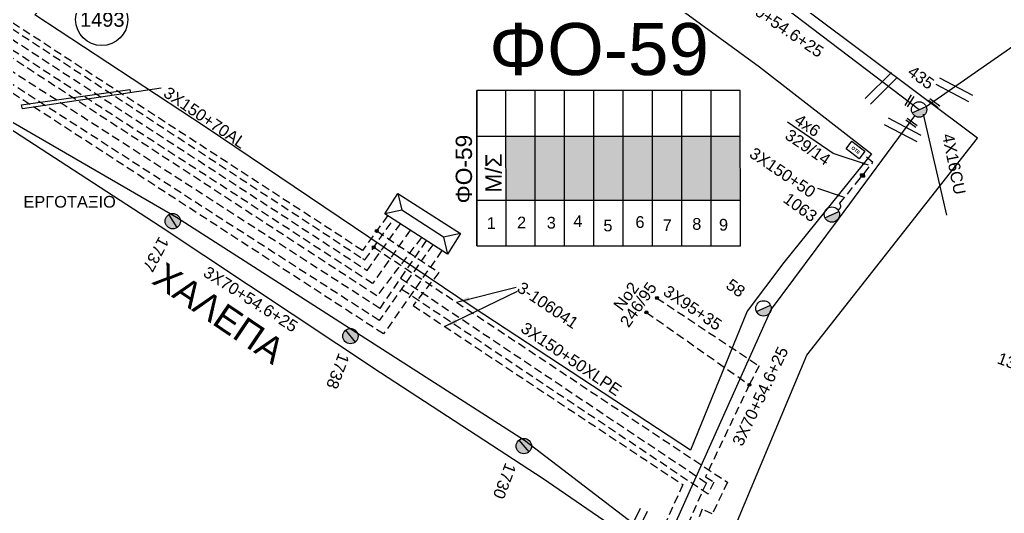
# Model space of a CAD drawing. Header units: millimetres. Extents: x 918 to 3138, y 719 to 1759.
# Drawn here: x 2595.9 to 2747.2, y 1575.7 to 1651.5 of the extents above; entities that cross this region are included whole.
import ezdxf
from ezdxf.enums import TextEntityAlignment as Align

# ---------------------------------------------------------------- set-up
doc = ezdxf.new("R2010")
doc.units = ezdxf.units.MM
doc.header["$LTSCALE"] = 0.5
doc.linetypes.add('DASHED', pattern=[19.05, 12.7, -6.35])
for name, color, linetype in [('Pillar OTE', 7, 'Continuous'), ('Άγνωστα', 7, 'Continuous'), ('Ασφαλειοκιβώτια Χ.Τ 9 αναχωρήσεων', 7, 'Continuous'), ('Επιγραφές - Σχήματα', 7, 'Continuous'), ('Καλώδια ΧΤ   3x150+50AL', 7, 'DASHED'), ('Καλώδια ΧΤ   3x150+70AL', 7, 'DASHED'), ('Καλώδια ΧΤ   3x95+35 CU', 7, 'DASHED'), ('Μηχανική τομή', 7, 'Continuous'), ('Στύλος Ξύλινος', 7, 'Continuous'), ('Στύλος Ξύλινος @ 1', 7, 'Continuous'), ('Στύλος ΦΜ', 7, 'Continuous'), ('Στύλος ΦΜ @ 1', 7, 'Continuous'), ('Συνδέσεις', 7, 'Continuous'), ('Συνεστραμμένα ΧΤ   3x70+54.6+25 AL', 7, 'SYN_LINE'), ('Τομή', 7, 'Continuous'), ('Υποσταθμός πόλεως', 7, 'Continuous'), ('Υπόβαθρο ΔΕΗ', 7, 'Continuous'), ('Υπόγεια καλώδια Παροχών ΧΤ   4x16CU', 7, 'DASHED'), ('Υπόγεια καλώδια Παροχών ΧΤ   4x6', 7, 'DASHED')]:
    doc.layers.add(name, color=color, linetype=linetype)
doc.styles.add('arial', font='ARIAL.TTF')
doc.styles.get("Standard").update_dxf_attribs({"font": 'ARIAL.TTF'})
doc.linetypes.add('SYN_LINE', pattern='A,0.5,-0.0001,["/\\/\\/\\/",Standard,S=0.1,R=0,X=0,Y=-0.05],-0.25', length=0.7501)
doc.dimstyles.new('ISO-25', dxfattribs={"dimtxt": 2.5, "dimasz": 2.5, "dimexe": 1.25, "dimexo": 0.625, "dimtad": 1, "dimtxsty": 'Standard', "dimcen": 2.5, "dimadec": 0, "dimazin": 0, "dimtfac": 1, "dimtmove": 0, "dimatfit": 3, "dimfxl": 1, "dimarcsym": 0})

# ---------------------------------------------------------------- blocks, each defined once
blk = doc.blocks.new('ΑΣΦΑΛΕΙΟΚΙΒΩΤΙΟ ΥΠΟΣΤΑΘΜΟΥ 9 ΑΝΑΧΩΡΗΣΕΩΝ')
at = {"layer": 'Ασφαλειοκιβώτια Χ.Τ 9 αναχωρήσεων', "ltscale": 40}
for p, q in [((-23.8, 40.36), (24.02, 40.36)), ((-9.72, 40.36), (-9.72, -40.64)), ((9.94, 40.36), (9.94, -40.64)), ((-23.8, 31.36), (24.02, 31.36)), ((-23.8, 22.36), (24.02, 22.36)), ((-23.8, 13.36), (24.02, 13.36)), ((-23.8, 4.36), (24.02, 4.36)), ((-23.8, -4.64), (24.02, -4.64)), ((-23.8, -13.64), (24.02, -13.64)), ((-23.8, -22.64), (24.02, -22.64)), ((-23.8, -31.64), (24.02, -31.64))]:
    blk.add_line(p, q, dxfattribs=at)
at = {"layer": 'Ασφαλειοκιβώτια Χ.Τ 9 αναχωρήσεων'}
blk.add_lwpolyline([(-23.8, -40.64), (24.02, -40.64), (24.02, 40.36), (-23.8, 40.36)], close=True, dxfattribs=at)
for s, p in [('1', (-18.54, 37.25)), ('2', (-18.39, 27.98)), ('3', (-18.45, 18.85)), ('4', (-17.96, 10.67)), ('5', (-19.3, 1.44)), ('6', (-18.25, -8.4)), ('7', (-19.23, -16.79)), ('8', (-18.84, -25.86)), ('9', (-19.09, -34.08))]:
    blk.add_text(s, height=3.6, rotation=270, dxfattribs=at).set_placement(p)
at = {"layer": 'Ασφαλειοκιβώτια Χ.Τ 9 αναχωρήσεων', "ltscale": 40}
for tag, height, p in [('ΟΝΟΜΑ', 5, (-0.16, 44.31)), ('ΚΕΙΜΕΝΟ 1', 2, (17.06, 35.59)), ('ΚΕΙΜΕΝΟ 2', 2, (17.06, 26.88)), ('ΚΕΙΜΕΝΟ 3', 2, (17.06, 17.69)), ('ΚΕΙΜΕΝΟ 4', 2, (17.06, 8.71)), ('ΚΕΙΜΕΝΟ 5', 2, (17.06, -0.13)), ('ΚΕΙΜΕΝΟ 6', 2, (17.06, -9.05)), ('ΚΕΙΜΕΝΟ 7', 2, (17.06, -18.13)), ('ΚΕΙΜΕΝΟ 8', 2, (17.06, -26.85)), ('ΚΕΙΜΕΝΟ 9', 2, (17.06, -35.99)), ('ΣΧ', 2, (-0.1, -42.64))]:
    blk.add_attdef(tag, text='', height=height, dxfattribs=at).set_placement(p, align=Align.MIDDLE_CENTER)
blk = doc.blocks.new('ΜΗΧΑΝΙΚΗ ΤΟΜΗ')
at = {"layer": 'Μηχανική τομή', "ltscale": 40}
for p, q in [((-1.89, 0.78), (1.89, 0.78)), ((1.89, 0), (-1.89, 0))]:
    blk.add_line(p, q, dxfattribs=at)
blk = doc.blocks.new('ΥΠΑΡΧΩΝ ΤΣΙΜΕΝΤΕΝΙΟΣ ΣΤΥΛΟΣ')
at = {"layer": 'Στύλος ΦΜ'}
blk.add_hatch(color=7, dxfattribs=at).paths.add_polyline_path([(-1.29, -2.28, 0.574793), (2.62, 0, 0.268822), (1.3, 2.27)])
at = {"layer": 'Στύλος ΦΜ', "color": 7}
blk.add_line((-1.29, -2.28), (1.3, 2.27), dxfattribs=at)
blk.add_circle((0, 0), 2.62, dxfattribs=at)
at = {"layer": 'Στύλος ΦΜ', "flags": 4}
for tag, p in [('ΑΡΙΘΜΟΣ', (-4.68, 8.05)), ('ΤΥΠΟΣ', (-4.91, 3.03))]:
    blk.add_attdef(tag, p, '', height=4, dxfattribs=at)
blk = doc.blocks.new('ΥΠΑΡΧΩΝ ΞΥΛΙΝΟΣ ΣΤΥΛΟΣ')
at = {"layer": 'Στύλος Ξύλινος'}
h = blk.add_hatch(color=7, dxfattribs=at)
h.paths.add_polyline_path([(-2.62, 0, 0.270008), (-1.29, -2.28), (1.3, 2.27, 0.576266)])
h.paths.add_polyline_path([(-1.29, -2.28, 0.574793), (2.62, 0, 0.268822), (1.3, 2.27)])
at = {"layer": 'Στύλος Ξύλινος', "color": 7}
blk.add_line((-1.29, -2.28), (1.3, 2.27), dxfattribs=at)
blk.add_circle((0, 0), 2.62, dxfattribs=at)
at = {"layer": 'Στύλος Ξύλινος', "flags": 4}
for tag, p in [('ΑΡΙΘΜΟΣ', (-4.91, 8.6)), ('ΤΥΠΟΣ', (-4.85, 3.39))]:
    blk.add_attdef(tag, p, '', height=4, dxfattribs=at)
blk = doc.blocks.new('ΤΟΜΗ')
at = {"layer": 'Τομή', "ltscale": 40}
for p, q in [((-5.68, 0), (5.68, 0)), ((5.68, -2.33), (-5.68, -2.33))]:
    blk.add_line(p, q, dxfattribs=at)
blk = doc.blocks.new('ΥΠΟΣΤΑΘΜΟΣ ΠΟΛΕΩΣ')
at = {"layer": 'Υποσταθμός πόλεως', "linetype": 'Continuous', "ltscale": 40}
blk.add_lwpolyline([(-8.57, 2.82), (8.57, 2.82), (8.57, -2.82), (-8.57, -2.82)], close=True, dxfattribs=at)
for points in [[(-5.75, 0), (-8.57, 2.82)], [(5.75, 0), (8.57, 2.82)], [(-8.57, -2.82), (-5.75, 0)], [(-5.75, 0), (5.75, 0)], [(8.57, -2.82), (5.75, 0)]]:
    blk.add_lwpolyline(points, dxfattribs=at)
at = {"layer": 'Υποσταθμός πόλεως', "linetype": 'SYN_LINE', "ltscale": 40, "flags": 1}
for tag, p in [('ΜΕΤΑΣΧΗΜΑΤΙΣΜΟΣ', (10.6, 2.39)), ('ΙΣΧΥΣ', (10.58, -0.41)), ('ΑΡΙΘΜΟΣ', (10.7, -3.13))]:
    blk.add_attdef(tag, p, '', height=1.8, dxfattribs=at)
blk = doc.blocks.new('_ΣΥΝΔΕΣΗ')
at = {"layer": 'Συνδέσεις', "linetype": 'SYN_LINE', "ltscale": 40}
blk.add_hatch(color=256, dxfattribs=at).paths.add_polyline_path([(0.5, -0.01, 1), (-0.5, -0.01, 1)])
at = {"layer": 'Συνδέσεις'}
blk.add_circle((0, -0.01), 0.5, dxfattribs=at)
blk = doc.blocks.new('TSONTA XT1')
at = {"ltscale": 40}
h = blk.add_hatch(color=256, dxfattribs=at)
h.dxf.hatch_style = 1
h.paths.add_polyline_path([(595.96, 2487.66), (597.07, 2488.77), (595.96, 2489.87), (594.85, 2488.77)])
blk.add_lwpolyline([(594.85, 2488.77), (595.96, 2489.87), (597.07, 2488.77), (595.96, 2487.66)], close=True, dxfattribs=at)
blk = doc.blocks.new('PILLAR ΟΤΕ')
at = {"layer": 'Pillar OTE', "ltscale": 40}
blk.add_lwpolyline([(-3.31, 2.02), (3.39, 2.02), (3.39, -1.99), (-3.31, -1.99)], close=True, dxfattribs=at)
at = {"layer": 'Pillar OTE', "insert": (-1.81, 0.71), "char_height": 1.3575, "width": 109.961, "attachment_point": 1}
blk.add_mtext('{\\fArial|b1|i0|c161|p34;OTE}', dxfattribs=at)

msp = doc.modelspace()

# ---------------------------------------------------------------- hatches: boundary and pattern name
at = {"layer": 'Ασφαλειοκιβώτια Χ.Τ 9 αναχωρήσεων', "ltscale": 40}
for color, points in [(2, [(2670.65, 1633.6), (2670.65, 1623.78), (2675.15, 1623.78), (2675.15, 1633.6)]), (85, [(2675.15, 1633.6), (2675.15, 1623.78), (2679.65, 1623.78), (2679.65, 1633.61)]), (173, [(2679.65, 1633.61), (2679.65, 1623.78), (2684.15, 1623.78), (2684.15, 1633.61)]), (133, [(2684.15, 1633.61), (2684.15, 1623.78), (2688.65, 1623.78), (2688.65, 1633.61)]), (30, [(2688.65, 1633.61), (2688.65, 1623.78), (2693.15, 1623.78), (2693.15, 1633.61)]), (1, [(2693.15, 1633.61), (2693.15, 1623.78), (2697.65, 1623.78), (2697.65, 1633.61)]), (27, [(2697.65, 1633.61), (2697.65, 1623.78), (2702.15, 1623.79), (2702.15, 1633.61)]), (151, [(2702.15, 1633.61), (2702.15, 1623.79), (2706.65, 1623.79), (2706.65, 1633.61)])]:
    msp.add_hatch(color=color, dxfattribs=at).paths.add_polyline_path(points)

# ---------------------------------------------------------------- linework, layer by layer
at = {"layer": 'Άγνωστα', "color": 2, "linetype": 'DASHED', "ltscale": 0.2}
msp.add_lwpolyline([(2650.79, 1619.06), (2660.35, 1612.65), (2656.37, 1607.6), (2697.81, 1580.06), (2694.38, 1572.44), (2694.56, 1571.86)], dxfattribs=at)
at = {"layer": 'Άγνωστα', "color": 85, "linetype": 'DASHED', "ltscale": 0.2}
msp.add_lwpolyline([(2650.34, 1616.54), (2704.67, 1580.43), (2702.34, 1575.55), (2700.79, 1576.31), (2694.72, 1560.81), (2695.53, 1559.6), (2690.08, 1548.32), (2687.85, 1549.38), (2685.36, 1544.8)], dxfattribs=at)
at = {"layer": 'Άγνωστα', "color": 151, "linetype": 'DASHED', "ltscale": 0.2}
msp.add_lwpolyline([(2654.45, 1611.78), (2701.43, 1580.35), (2692.8, 1560.89)], dxfattribs=at)
at = {"layer": 'Επιγραφές - Σχήματα', "color": 2, "linetype": 'SYN_LINE', "ltscale": 20}
msp.add_line((2734.74, 1636.97), (2738.33, 1621.49), dxfattribs=at)
at = {"layer": 'Επιγραφές - Σχήματα', "ltscale": 0.2}
msp.add_lwpolyline([(2617.66, 1640.98), (2596.37, 1637.82), (2596.2, 1638.42), (2612.88, 1640.81), (2612.96, 1640.28)], dxfattribs=at)
at = {"layer": 'Επιγραφές - Σχήματα'}
msp.add_circle((2608.54, 1651.53), 4, dxfattribs=at)
at = {"layer": 'Καλώδια ΧΤ   3x150+50AL', "color": 2, "linetype": 'DASHED', "ltscale": 0.2}
msp.add_lwpolyline([(2721.62, 1622.33, 0.652215), (2721.91, 1623.24), (2725.16, 1627.27)], format="xyb", dxfattribs=at)
at = {"layer": 'Καλώδια ΧΤ   3x150+70AL', "color": 85, "linetype": 'DASHED', "ltscale": 0.2}
msp.add_lwpolyline([(2662.49, 1683.34), (2660.4, 1683.44), (2640.18, 1699.09), (2604.23, 1664.54), (2591.54, 1652.24), (2648.6, 1614.83), (2648.98, 1614.6), (2653.34, 1620.82)], dxfattribs=at)
at = {"layer": 'Καλώδια ΧΤ   3x150+70AL', "color": 1, "linetype": 'DASHED', "ltscale": 0.2}
msp.add_lwpolyline([(2655.92, 1619.16), (2650.16, 1610.96), (2585.59, 1652.83), (2626.21, 1692.73)], dxfattribs=at)
at = {"layer": 'Καλώδια ΧΤ   3x150+70AL', "color": 30, "linetype": 'DASHED', "ltscale": 0.2}
msp.add_lwpolyline([(2628.65, 1690.22), (2612.45, 1675.93), (2588.23, 1652.78), (2649.31, 1612.98), (2654.43, 1620.12)], dxfattribs=at)
at = {"layer": 'Καλώδια ΧΤ   3x150+70AL', "color": 173, "linetype": 'DASHED', "ltscale": 0.2}
msp.add_lwpolyline([(2657.66, 1618.05), (2650.83, 1609.06), (2583.84, 1652.74), (2597.32, 1665.85), (2590.38, 1673.38), (2585.77, 1668.95)], dxfattribs=at)
at = {"layer": 'Καλώδια ΧΤ   3x150+70AL', "color": 2, "linetype": 'DASHED', "ltscale": 0.2}
msp.add_lwpolyline([(2652.45, 1621.39), (2648.62, 1616.04), (2592.92, 1652.27), (2596.03, 1655.49)], dxfattribs=at)
at = {"layer": 'Καλώδια ΧΤ   3x150+70AL', "color": 151, "linetype": 'DASHED', "ltscale": 0.2}
msp.add_lwpolyline([(2658.41, 1617.56), (2651.27, 1607.14), (2585.23, 1649.69), (2549.34, 1600.2), (2549.47, 1599.07), (2533.52, 1575.72), (2525.89, 1580.61), (2519.24, 1571.73)], dxfattribs=at)
at = {"layer": 'Καλώδια ΧΤ   3x150+70AL', "color": 27, "linetype": 'DASHED', "ltscale": 0.2}
msp.add_lwpolyline([(2659.4, 1616.93), (2651.18, 1605.29), (2586.26, 1647.08), (2551.95, 1599.34)], dxfattribs=at)
at = {"layer": 'Καλώδια ΧΤ   3x150+70AL', "color": 133, "linetype": 'DASHED', "ltscale": 0.2}
msp.add_lwpolyline([(2660.8, 1616.03), (2651.83, 1603.21), (2586.83, 1645.43)], dxfattribs=at)
at = {"layer": 'Καλώδια ΧΤ   3x95+35 CU', "color": 27, "linetype": 'DASHED', "ltscale": 0.2}
for points in [[(2693.84, 1608.74), (2709.53, 1598.3), (2708.03, 1595.4), (2701.3, 1581.27), (2702.56, 1580.45), (2701.7, 1578.6), (2654.59, 1610.11)], [(2692.23, 1606.53), (2708.03, 1595.4)]]:
    msp.add_lwpolyline(points, dxfattribs=at)
at = {"layer": 'Συνεστραμμένα ΧΤ   3x70+54.6+25 AL', "color": 133, "ltscale": 20}
msp.add_lwpolyline([(2735.19, 1638.19), (2766.05, 1659.69), (2795.67, 1696.64)], dxfattribs=at)
at = {"layer": 'Συνεστραμμένα ΧΤ   3x70+54.6+25 AL', "color": 6, "ltscale": 20}
msp.add_lwpolyline([(2697.32, 1665.75), (2734.12, 1637.71)], dxfattribs=at)
at = {"layer": 'Συνεστραμμένα ΧΤ   3x70+54.6+25 AL', "color": 30, "linetype": 'SYN_LINE', "ltscale": 20}
msp.add_lwpolyline([(2693.58, 1571.47), (2673.48, 1586.86), (2620.03, 1621.11), (2584.91, 1641.44)], dxfattribs=at)
at = {"layer": 'Συνεστραμμένα ΧΤ   3x70+54.6+25 AL', "color": 2, "ltscale": 20}
msp.add_lwpolyline([(2733.43, 1636.75), (2721.66, 1620.87), (2711.38, 1607.01), (2695.43, 1571.36)], dxfattribs=at)
at = {"layer": 'Υπόβαθρο ΔΕΗ'}
for points in [[(2681.85, 1487.72), (2688.58, 1524.98), (2689.15, 1526.85), (2690.97, 1538.04), (2716.85, 1599.97), (2743.09, 1633.33), (2683.2, 1678.19), (2649.84, 1703.4), (2694.27, 1745.02)], [(2698.98, 1585.38), (2665.62, 1607.26), (2624.46, 1635.05), (2598.26, 1652.28), (2641.74, 1694.84), (2682.97, 1663.73), (2709.6, 1644.25), (2726.81, 1630.91), (2713.35, 1614.22), (2707.68, 1606.74), (2698.98, 1585.38)], [(2671.12, 1491.2), (2574.43, 1520.98), (2520.63, 1548.43), (2565.83, 1611.41), (2585.88, 1640.33), (2617.52, 1619.78), (2651.39, 1597.31), (2676.34, 1581.02), (2692.41, 1570), (2680.23, 1539.71), (2676.77, 1519.34), (2671.12, 1491.2)], [(2720.93, 1630.97), (2713.89, 1635.74)]]:
    msp.add_lwpolyline(points, dxfattribs=at)
at = {"layer": 'Υπόγεια καλώδια Παροχών ΧΤ   4x6', "color": 2, "linetype": 'DASHED', "ltscale": 0.2}
msp.add_lwpolyline([(2725.67, 1627.9), (2727.02, 1629.58), (2725.45, 1630.84)], dxfattribs=at)

# ---------------------------------------------------------------- block references
at = {"layer": 'Pillar OTE', "xscale": 0.375, "yscale": 0.375, "zscale": 0.375, "rotation": 322.5518616594492}
msp.add_blockref('PILLAR ΟΤΕ', (2724.33, 1631.48), dxfattribs=at)
at = {"layer": 'Ασφαλειοκιβώτια Χ.Τ 9 αναχωρήσεων', "xscale": 0.4999999999999999, "yscale": 0.4999999999999999, "zscale": 0.4999999999999999, "rotation": 90.01716288361655}
msp.add_blockref('ΑΣΦΑΛΕΙΟΚΙΒΩΤΙΟ ΥΠΟΣΤΑΘΜΟΥ 9 ΑΝΑΧΩΡΗΣΕΩΝ', (2686.33, 1628.64), dxfattribs=at).add_auto_attribs({'ΟΝΟΜΑ': 'ΦΟ-59'})
at = {"layer": 'Μηχανική τομή'}
for p, xscale, yscale, zscale, rotation in [((2732.45, 1639.14), 0.500000000000199, 0.500000000000199, 0.500000000000199, 238.0289463807884), ((2736.3, 1638.52), 0.4999999999999994, 0.4999999999999994, 0.4999999999999994, 323.4536695641671), ((2732.83, 1635.52), 0.4999999999999994, 0.4999999999999994, 0.4999999999999994, 323.4536695641671)]:
    msp.add_blockref('ΜΗΧΑΝΙΚΗ ΤΟΜΗ', p, dxfattribs=dict(at, xscale=xscale, yscale=yscale, zscale=zscale, rotation=rotation))
at = {"layer": 'Στύλος Ξύλινος @ 1', "ltscale": 40}
ref = msp.add_blockref('ΥΠΑΡΧΩΝ ΞΥΛΙΝΟΣ ΣΤΥΛΟΣ', (2619.46, 1620.55), dxfattribs=dict(at, xscale=0.449999999999818, yscale=0.449999999999818, zscale=0.449999999999818, rotation=241.8282513790117))
ref.add_attrib('ΤΥΠΟΣ', '1737', (2617.4, 1618.34), dxfattribs={"layer": 'Στύλος Ξύλινος', "height": 1.8, "rotation": 241.8283, "flags": 4})
ref = msp.add_blockref('ΥΠΑΡΧΩΝ ΞΥΛΙΝΟΣ ΣΤΥΛΟΣ', (2646.75, 1602.88), dxfattribs=dict(at, xscale=0.449999999999818, yscale=0.449999999999818, zscale=0.449999999999818, rotation=249.1390151230871))
ref.add_attrib('ΤΥΠΟΣ', '1738', (2644.98, 1600.43), dxfattribs={"layer": 'Στύλος Ξύλινος', "height": 1.8, "rotation": 249.139, "flags": 4})
ref = msp.add_blockref('ΥΠΑΡΧΩΝ ΞΥΛΙΝΟΣ ΣΤΥΛΟΣ', (2673.39, 1585.99), dxfattribs=dict(at, xscale=0.449999999999818, yscale=0.449999999999818, zscale=0.449999999999818, rotation=249.1390151230871))
ref.add_attrib('ΤΥΠΟΣ', '1730', (2670.59, 1583.54), dxfattribs={"layer": 'Στύλος Ξύλινος', "height": 1.8, "rotation": 249.139, "flags": 4})
at = {"layer": 'Στύλος ΦΜ @ 1', "ltscale": 40}
ref = msp.add_blockref('ΥΠΑΡΧΩΝ ΤΣΙΜΕΝΤΕΝΙΟΣ ΣΤΥΛΟΣ', (2734.12, 1637.71), dxfattribs=dict(at, xscale=0.449999999999818, yscale=0.449999999999818, zscale=0.449999999999818, rotation=323.95426947728))
ref.add_attrib('ΤΥΠΟΣ', '435', (2732.19, 1643.15), dxfattribs={"layer": 'Στύλος ΦΜ', "height": 1.8, "rotation": 323.9543, "flags": 4})
ref = msp.add_blockref('ΥΠΑΡΧΩΝ ΤΣΙΜΕΝΤΕΝΙΟΣ ΣΤΥΛΟΣ', (2720.72, 1621.57), dxfattribs=dict(at, xscale=0.449999999999818, yscale=0.449999999999818, zscale=0.449999999999818, rotation=323.95426947728))
ref.add_attrib('ΤΥΠΟΣ', '1063', (2713.08, 1623.6), dxfattribs={"layer": 'Στύλος ΦΜ', "height": 1.8, "rotation": 323.9543, "flags": 4})
ref = msp.add_blockref('ΥΠΑΡΧΩΝ ΤΣΙΜΕΝΤΕΝΙΟΣ ΣΤΥΛΟΣ', (2710.21, 1607.15), dxfattribs=dict(at, xscale=0.449999999999818, yscale=0.449999999999818, zscale=0.449999999999818, rotation=323.95426947728))
ref.add_attrib('ΤΥΠΟΣ', '58', (2704.28, 1610.38), dxfattribs={"layer": 'Στύλος ΦΜ', "height": 1.8, "rotation": 323.9543, "flags": 4})
ref = msp.add_blockref('ΥΠΑΡΧΩΝ ΤΣΙΜΕΝΤΕΝΙΟΣ ΣΤΥΛΟΣ', (2754.96, 1595.67), dxfattribs=dict(at, xscale=0.449999999999818, yscale=0.449999999999818, zscale=0.449999999999818, rotation=339.9187535367751))
ref.add_attrib('ΤΥΠΟΣ', '1370', (2745.97, 1598.75), dxfattribs={"layer": 'Στύλος ΦΜ', "height": 1.8, "rotation": 339.9188, "flags": 4})
at = {"layer": 'Συνδέσεις', "xscale": 0.3648424354857524, "yscale": 0.3648424354857524, "zscale": 0.3648424354857524, "rotation": 321.4529103325723}
msp.add_blockref('TSONTA XT1', (1989.53, 1052.93), dxfattribs=at)
at = {"layer": 'Συνδέσεις', "xscale": 0.4500000000002728, "yscale": 0.4500000000002728, "zscale": 0.4500000000002728}
for p in [(2650.79, 1619.06), (2650.34, 1616.55), (2693.84, 1608.75), (2692.23, 1606.54), (2708.04, 1595.4)]:
    msp.add_blockref('_ΣΥΝΔΕΣΗ', p, dxfattribs=at)
at = {"layer": 'Τομή'}
for p, xscale, yscale, zscale, rotation in [((2727.84, 1641.38), 0.5, 0.5, 0.5, 44.83447509503917), ((2739.78, 1641.25), 0.5, 0.5, 0.5, 332.4826279330928), ((2731.86, 1635.1), 0.5, 0.5, 0.5, 332.4826279330928), ((2690.05, 1573.9), 0.5000000000001383, 0.5000000000001383, 0.5000000000001383, 63.8408498383892)]:
    msp.add_blockref('ΤΟΜΗ', p, dxfattribs=dict(at, xscale=xscale, yscale=yscale, zscale=zscale, rotation=rotation))
at = {"layer": 'Υποσταθμός πόλεως', "xscale": 0.6663890933560577, "yscale": 0.6663890933560577, "zscale": 0.6663890933560577, "rotation": 147.3163883385239}
msp.add_blockref('ΥΠΟΣΤΑΘΜΟΣ ΠΟΛΕΩΣ', (2657.85, 1620.15), dxfattribs=at)

# ---------------------------------------------------------------- texts
at = {"layer": 'Άγνωστα', "ltscale": 40, "char_height": 1.8, "width": 17.1868, "attachment_point": 1, "style": 'arial'}
for s, insert, rotation in [('3X150+50XLPE', (2673.76, 1605.17), 325.7894), ('3X70+54.6+25', (2705.32, 1586.6), 64.3147)]:
    msp.add_mtext(s, dxfattribs=dict(at, insert=insert, rotation=rotation))
at = {"layer": 'Επιγραφές - Σχήματα', "ltscale": 40, "attachment_point": 1, "style": 'arial'}
for s, insert, char_height, width in [('1493', (2605.21, 1652.63), 2.2, 5.6203), ('ΦO-59', (2668.07, 1651), 8, 17.8089)]:
    msp.add_mtext(s, dxfattribs=dict(at, insert=insert, char_height=char_height, width=width))
at = {"layer": 'Επιγραφές - Σχήματα', "attachment_point": 1}
for s, insert, char_height, width, rotation in [('Μ/Σ', (2667.49, 1624.94), 2.5, 6.7061, 90.0172), ('ΧΑΛΕΠΑ', (2618.29, 1614.41), 4, 15.1545, 325.9312)]:
    msp.add_mtext(s, dxfattribs=dict(at, insert=insert, char_height=char_height, width=width, rotation=rotation))
at = {"layer": 'Επιγραφές - Σχήματα', "color": 1, "ltscale": 0.2, "insert": (2596.51, 1624.43), "char_height": 1.8, "width": 6.8992, "attachment_point": 1}
msp.add_mtext('ΕΡΓΟΤΑΞΙΟ', dxfattribs=at)
at = {"layer": 'Επιγραφές - Σχήματα', "ltscale": 40, "char_height": 1.8, "width": 17.1868, "attachment_point": 1, "style": 'arial'}
for s, insert, rotation in [('3-106041', (2673.2, 1611.36), 325.7894), ('Νο2', (2687.02, 1607.68), 53.59), ('246/95', (2688.02, 1605.11), 54.8091)]:
    msp.add_mtext(s, dxfattribs=dict(at, insert=insert, rotation=rotation))
at = {"layer": 'Καλώδια ΧΤ   3x150+70AL', "ltscale": 0.2, "insert": (2618.88, 1641.33), "char_height": 1.8, "width": 17.1868, "attachment_point": 1, "rotation": 325.6798, "style": 'arial'}
msp.add_mtext('3X150+70AL', dxfattribs=at)
at = {"layer": 'Καλώδια ΧΤ   3x95+35 CU', "ltscale": 40, "char_height": 1.8, "width": 17.1868, "attachment_point": 1, "rotation": 325.7894, "style": 'arial'}
for s, insert in [('4x6', (2715.8, 1637.16)), ('329/14', (2714.36, 1634.83)), ('3X150+50', (2708.89, 1632.02)), ('3X95+35', (2695.65, 1610.83))]:
    msp.add_mtext(s, dxfattribs=dict(at, insert=insert))
at = {"layer": 'Συνεστραμμένα ΧΤ   3x70+54.6+25 AL', "ltscale": 40, "char_height": 1.8, "width": 17.1868, "attachment_point": 1, "style": 'arial'}
for insert, rotation in [((2706.02, 1656.36), 325.7894), ((2624.94, 1613.74), 327.6344)]:
    msp.add_mtext('3X70+54.6+25', dxfattribs=dict(at, insert=insert, rotation=rotation))
at = {"layer": 'Υπόγεια καλώδια Παροχών ΧΤ   4x16CU', "ltscale": 0.2, "insert": (2739.41, 1634.16), "char_height": 1.8, "width": 17.1868, "attachment_point": 1, "rotation": 281.458, "style": 'arial'}
msp.add_mtext('4X16CU', dxfattribs=at)

# ---------------------------------------------------------------- leaders
at = {"layer": 'Επιγραφές - Σχήματα', "ltscale": 40}
for points, override in [([(2726.32, 1629.15), (2720.93, 1630.97)], {"dimasz": 1, "dimtad": 0}), ([(2722.49, 1624.26), (2718.58, 1625.59)], {"dimasz": 1, "dimtad": 0}), ([(2661.22, 1604.34), (2672.44, 1609.78)], {"dimasz": 2, "dimtad": 0}), ([(2663.04, 1608.1), (2672.23, 1610.41)], {"dimasz": 2, "dimtad": 0})]:
    msp.add_leader(points, dimstyle='ISO-25', override=override, dxfattribs=at)

doc.saveas('drawing.dxf')
